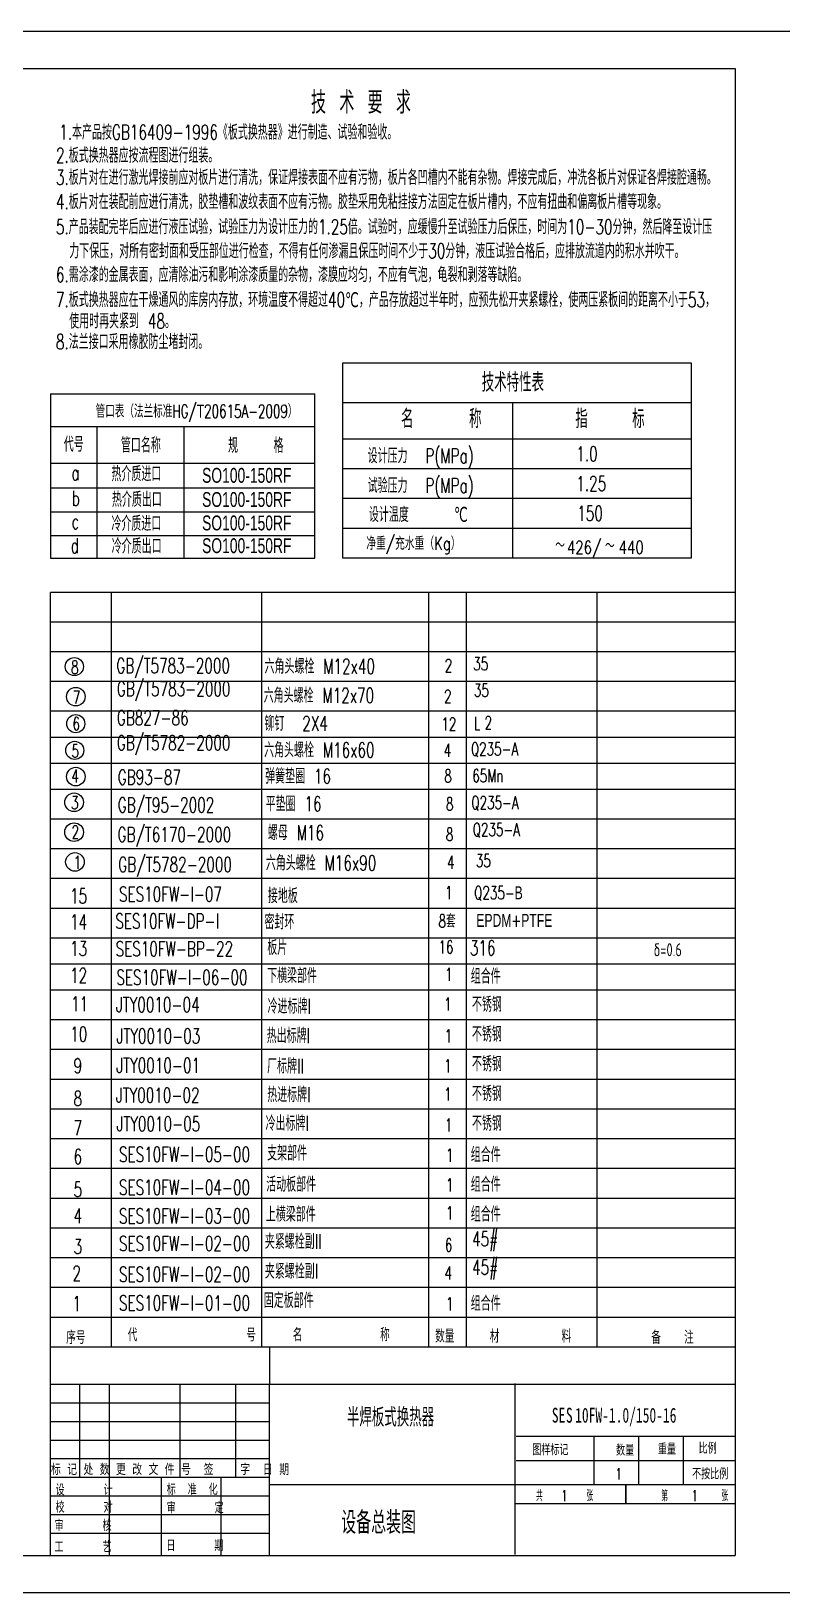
# Model space of a CAD drawing. Header units: millimetres. Extents: x -394 to 6212, y -2458 to 809.
# Drawn here: x 5403.5 to 5605.3, y -1936.1 to -1516.1 of the extents above; entities that cross this region are included whole.
import ezdxf

# ---------------------------------------------------------------- set-up
doc = ezdxf.new("R2010")
doc.units = ezdxf.units.MM
doc.header["$PDSIZE"] = -5
doc.layers.get('0').update_dxf_attribs({"lineweight": 18})
doc.layers.get('DEFPOINTS').update_dxf_attribs({"lineweight": 18})
doc.layers.add('1', color=1, linetype='Continuous', lineweight=18, true_color=0xff0000)
doc.layers.add('2', color=2, linetype='Continuous', lineweight=18, true_color=0xffff00)
doc.styles.add('HZ', font='txt.shx', dxfattribs={"width": 0.67, "bigfont": 'hztxt.shx'})
doc.styles.get("Standard").update_dxf_attribs({"font": 'txt.shx', "bigfont": 'gbcbig.shx'})
doc.styles.add('标准', font='', dxfattribs={"width": 0.667})
doc.styles.get('标准').set_extended_font_data('宋体')

msp = doc.modelspace()

# ---------------------------------------------------------------- linework, layer by layer
for p, q in [((5424.56342, -1925.97212), (5424.56342, -1879.97212)), ((5554.88893, -1906.97212), (5554.88893, -1893.97212)), ((5566.88893, -1906.97212), (5566.88893, -1893.97212)), ((5578.88893, -1906.97212), (5578.88893, -1893.97212)), ((5533.88893, -1900.44813), (5592.74256, -1900.44813)), ((5533.88893, -1900.44813), (5592.74256, -1900.44813)), ((5438.56342, -1925.97212), (5438.56342, -1904.97212)), ((5454.56342, -1925.97212), (5454.56342, -1904.97212)), ((5408.68019, -1909.97212), (5467.56342, -1909.97212)), ((5533.63631, -1906.97212), (5592.74256, -1906.97212)), ((5563.38893, -1906.97212), (5563.38893, -1912.08254)), ((5563.38893, -1911.97212), (5563.38893, -1906.97212)), ((5408.68019, -1914.97212), (5467.56342, -1914.97212)), ((5408.68019, -1920.02401), (5467.56342, -1920.02401))]:
    msp.add_line(p, q)
at = {"layer": '1'}
for p, q in [((5033.74256, -1526.0524), (5592.74256, -1526.0524)), ((5592.74256, -1526.0524), (5592.74256, -1926.0524)), ((5487.31136, -1605.22175), (5580.96016, -1605.22175)), ((5487.31136, -1657.76432), (5487.31136, -1605.22175)), ((5580.96016, -1605.22175), (5580.96016, -1657.76432)), ((5408.68019, -1613.597), (5479.73088, -1613.597)), ((5408.68019, -1613.597), (5408.68019, -1657.77514)), ((5479.73088, -1657.77514), (5479.73088, -1613.597)), ((5487.31136, -1615.92143), (5580.96016, -1615.92143)), ((5408.68019, -1657.77514), (5479.73088, -1657.77514)), ((5580.96016, -1657.76432), (5487.31136, -1657.76432)), ((5592.74256, -1666.97212), (5408.68019, -1666.97212)), ((5408.68019, -1925.97212), (5408.68019, -1666.97212)), ((5408.68019, -1879.97212), (5592.80492, -1879.97212)), ((5467.56342, -1925.97212), (5467.56342, -1879.97212)), ((5533.63631, -1925.7682), (5533.63631, -1879.7682)), ((5533.88893, -1893.97212), (5592.74256, -1893.97212)), ((5408.68019, -1904.97212), (5467.56342, -1904.97212)), ((5467.56342, -1906.97212), (5533.63631, -1906.97212)), ((5533.82678, -1912.08254), (5592.6739, -1912.08254)), ((5033.74256, -1926.0524), (5592.74256, -1926.0524))]:
    msp.add_line(p, q, dxfattribs=at)
at = {"layer": '2'}
for p, q in [((5023.74256, -1516.0524), (5617.74256, -1516.0524)), ((5533.01775, -1657.76432), (5533.01775, -1615.92143)), ((5408.68019, -1622.37949), (5479.73088, -1622.37949)), ((5421.24934, -1657.77514), (5421.24934, -1622.37949)), ((5444.67594, -1657.77514), (5444.67594, -1622.37949)), ((5580.96016, -1625.76432), (5487.31136, -1625.76432)), ((5408.68019, -1632.20192), (5479.73088, -1632.20192)), ((5580.96016, -1633.76432), (5487.31136, -1633.76432)), ((5408.68019, -1638.85938), (5479.73088, -1638.85938)), ((5580.96016, -1641.76432), (5487.31136, -1641.76432)), ((5408.68019, -1645.35297), (5479.73088, -1645.35297)), ((5408.68019, -1651.65821), (5479.73088, -1651.65821)), ((5592.74256, -1674.97212), (5408.68019, -1674.97212)), ((5592.74256, -1682.97212), (5408.68019, -1682.97212)), ((5592.74256, -1690.97212), (5408.68019, -1690.97212)), ((5592.80492, -1698.97212), (5408.68019, -1698.97212)), ((5416.56342, -1904.97212), (5416.56342, -1879.97212)), ((5443.56342, -1904.97212), (5443.56342, -1879.97212)), ((5458.56342, -1904.97212), (5458.56342, -1879.97212)), ((5408.68019, -1884.97212), (5467.56342, -1884.97212)), ((5408.68019, -1884.97212), (5467.56342, -1884.97212)), ((5408.68019, -1884.97212), (5467.56342, -1884.97212)), ((5408.68019, -1884.97212), (5467.56342, -1884.97212)), ((5408.68019, -1884.97212), (5467.56342, -1884.97212)), ((5408.68019, -1884.97212), (5467.56342, -1884.97212)), ((5408.68019, -1884.97212), (5467.56342, -1884.97212)), ((5408.68019, -1884.97212), (5467.56342, -1884.97212)), ((5412.80492, -1884.97212), (5467.56342, -1884.97212)), ((5408.68019, -1889.97212), (5467.56342, -1889.97212)), ((5408.68019, -1889.97212), (5467.56342, -1889.97212)), ((5408.68019, -1889.97212), (5467.56342, -1889.97212)), ((5408.68019, -1894.97212), (5467.56342, -1894.97212)), ((5408.68019, -1899.97212), (5467.56342, -1899.97212)), ((5617.74256, -1936.0524), (4414.74256, -1936.0524))]:
    msp.add_line(p, q, dxfattribs=at)
at = {"layer": '2', "linetype": 'ByBlock', "ltscale": 0.5}
msp.add_line((5580.96016, -1649.76432), (5487.31136, -1649.76432), dxfattribs=at)
at = {"layer": '2', "ltscale": 20}
for p, q in [((5425.04669, -1666.97212), (5425.04669, -1782.97212)), ((5592.80492, -1705.97212), (5408.68019, -1705.97212)), ((5592.80492, -1712.97212), (5408.68019, -1712.97212)), ((5592.80492, -1719.97212), (5408.68019, -1719.97212)), ((5592.80492, -1727.97212), (5408.68019, -1727.97212)), ((5592.80492, -1735.97212), (5408.68019, -1735.97212)), ((5592.80492, -1743.97212), (5408.68019, -1743.97212)), ((5592.80492, -1751.97212), (5408.68019, -1751.97212)), ((5592.80492, -1759.97212), (5408.68019, -1759.97212)), ((5592.80492, -1789.97212), (5408.68019, -1789.97212)), ((5592.80492, -1797.97212), (5408.68019, -1797.97212)), ((5592.80492, -1805.97212), (5408.68019, -1805.97212)), ((5592.80492, -1813.97212), (5408.68019, -1813.97212))]:
    msp.add_line(p, q, dxfattribs=at)
at = {"layer": '2', "linetype": 'Continuous'}
for p, q in [((5465.40334, -1666.97212), (5465.40334, -1869.97212)), ((5510.30842, -1666.97212), (5510.30842, -1869.97212)), ((5520.48195, -1666.97212), (5520.48195, -1869.97212)), ((5555.57197, -1666.97212), (5555.57197, -1869.99864)), ((5425.04669, -1763.97212), (5425.04669, -1869.97212)), ((5592.80492, -1766.97212), (5408.68019, -1766.97212)), ((5592.80492, -1766.97212), (5408.68019, -1766.97212)), ((5555.57197, -1765.97212), (5555.57197, -1869.99864)), ((5555.57197, -1765.97212), (5555.57197, -1869.99864)), ((5592.80492, -1773.97212), (5408.68019, -1773.97212)), ((5592.80492, -1781.97212), (5408.68019, -1781.97212)), ((5592.80492, -1821.97212), (5408.68019, -1821.97212)), ((5592.80492, -1829.97212), (5408.68019, -1829.97212)), ((5592.80492, -1837.97212), (5408.68019, -1837.97212)), ((5592.80492, -1845.97212), (5408.68019, -1845.97212)), ((5592.80492, -1853.97212), (5408.68019, -1853.97212)), ((5592.80492, -1861.97212), (5408.68019, -1861.97212)), ((5592.80492, -1869.97212), (5408.68019, -1869.97212)), ((5467.56342, -1869.97212), (5467.56342, -1879.97212))]:
    msp.add_line(p, q, dxfattribs=at)
at = {"layer": '2', "ltscale": 20}
for centre, radius in [((5415.11742, -1686.94334), 2.436), ((5415.50746, -1695.03086), 2.5), ((5415.50071, -1702.29386), 2.436), ((5415.22971, -1709.4772), 2.436), ((5415.50746, -1716.53658), 2.5), ((5415.05302, -1723.44178), 2.5), ((5415.05302, -1731.47134), 2.5), ((5415.27437, -1739.48381), 2.5)]:
    msp.add_circle(centre, radius, dxfattribs=at)
at = {"layer": 'DEFPOINTS', "color": 0, "linetype": 'ByBlock'}
msp.add_point((5592.74256, -1895.4524), dxfattribs=at)
msp.add_point((5592.74256, -1895.4524), dxfattribs=at)
msp.add_point((5592.74256, -1895.4524), dxfattribs=at)
msp.add_point((5592.74256, -1895.4524), dxfattribs=at)

# ---------------------------------------------------------------- texts
at = {"width": 0.67}
for s, p in [('SES10FW-I-07', (5427.10966, -1750.14211)), ('SES10FW-DP-I', (5426.12037, -1757.39672)), ('SES10FW-BP-22', (5426.20647, -1764.85814)), ('SES10FW-I-06-00', (5426.42023, -1772.53561)), ('JTY0010-04', (5426.3009, -1779.86596)), ('JTY0010-03', (5426.46029, -1788.30346)), ('JTY0010-01', (5426.4073, -1796.18855)), ('JTY0010-02', (5426.26726, -1804.20326)), ('JTY0010-05', (5426.45313, -1811.91428)), ('SES10FW-I-05-00', (5427.10966, -1820.14211)), ('SES10FW-I-04-00', (5427.10966, -1828.99261)), ('SES10FW-I-03-00', (5427.10966, -1836.70061)), ('SES10FW-I-02-00', (5427.10966, -1844.12361)), ('SES10FW-I-02-00', (5427.10966, -1852.40311)), ('SES10FW-I-01-00', (5427.10966, -1860.11161))]:
    msp.add_text(s, height=4, dxfattribs=at).set_placement(p)
for s, height, style, width, p in [('半焊板式换热器', 5, 'HZ', 0.67, (5488.37758, -1891.34692)), ('SE', 4, '标准', 0.667, (5543.46279, -1890.29424)), ('S', 4, '标准', 0.667, (5547.25728, -1890.29424)), ('10FW-1.0/150-16', 4, '标准', 0.667, (5549.74328, -1890.29424)), ('图样标记      ', 3, 'HZ', 0.6, (5538.21491, -1899.05726)), ('       数量     ', 3, 'HZ', 0.6, (5548.52145, -1899.19118)), ('      重量      ', 3, 'HZ', 0.6, (5561.51454, -1898.88596)), ('  比例', 3, 'HZ', 0.6, (5579.72226, -1898.66364)), ('标 记 处 数 更 改 文 件 号  签   字  日 期', 3, 'HZ', 0.65, (5408.83138, -1904.38886)), ('1', 3, 'HZ', 0.6, (5560.66382, -1905.55992)), ('不按比例', 3, 'HZ', 0.6, (5581.17173, -1905.55435)), ('设      计', 3, 'HZ', 0.6, (5410.07044, -1909.85675)), ('标  准  化', 3, 'HZ', 0.6, (5439.94534, -1909.71942)), ('共    1    张              第     1     张', 3, 'HZ', 0.45, (5539.20589, -1911.42518)), ('校      对', 3, 'HZ', 0.6, (5410.07044, -1914.51268)), ('审      定', 3, 'HZ', 0.6, (5439.94534, -1914.65162)), ('审      核', 3, 'HZ', 0.6, (5409.79386, -1919.44488)), ('工      艺', 3, 'HZ', 0.6, (5409.77544, -1925.20587)), ('日      期', 3, 'HZ', 0.6, (5439.84502, -1924.8515))]:
    msp.add_text(s, height=height, dxfattribs=dict(style=style, width=width)).set_placement(p)
at = {"layer": '2', "linetype": 'ByBlock', "ltscale": 0.5, "style": 'HZ', "width": 0.75}
for s, p in [('净重/充水重（Kg）', (5493.5974, -1655.55856)), ('～', (5544.37844, -1656.02721)), ('426/  440', (5547.51931, -1656.62417)), ('～', (5557.76066, -1656.17392))]:
    msp.add_text(s, height=3.5, dxfattribs=at).set_placement(p)
at = {"layer": '2', "style": 'HZ', "width": 0.67}
msp.add_text('设备总装图', height=6, dxfattribs=at).set_placement((5486.85095, -1920.18739))
at = {"layer": '2', "ltscale": 20, "attachment_point": 7, "style": 'HZ'}
for s, insert, char_height, width in [('\\T1;技 术 要 求', (5478.74754, -1538.2344), 6, 42.21), ('\\T1;8', (5414.25342, -1688.85684), 3.5, 3.35), ('\\T1;2', (5514.68488, -1688.4134), 3.5, 3.35), ('\\T1;35', (5522.33627, -1687.94449), 3.5, 6.7), ('\\T1;35', (5522.53994, -1695.08096), 3.5, 6.7), ('\\T1;7', (5414.68995, -1696.97925), 3.5, 3.35), ('\\T1;2', (5514.50493, -1696.72515), 3.5, 3.35), ('\\T1;6', (5414.61571, -1704.06036), 3.5, 3.35), ('\\T1;12', (5513.77676, -1704.13624), 3.5, 6.7), ('\\T1;L', (5522.55048, -1703.92062), 3.5, 2.8475), ('\\T1;2', (5525.39975, -1703.81141), 3.5, 3.35), ('\\T1;5', (5414.36571, -1711.3907), 3.5, 3.35), ('\\T1;4', (5514.38495, -1711.17354), 3.5, 3.35), ('\\T1;Q235-A', (5521.72527, -1711.18644), 3.5, 21.105), ('\\T1;4', (5414.34605, -1718.14136), 3.5, 3.35), ('\\T1;弹簧垫圈 16', (5466.41216, -1718.42479), 4, 27.7571429), ('\\T1;8', (5514.57625, -1718.08651), 3.5, 3.35), ('\\T1;65Mn', (5522.09478, -1718.049), 3.5, 14.74), ('\\T1;3', (5414.22706, -1725.31138), 3.5, 3.35), ('\\T1;平垫圈 16', (5466.55086, -1725.84923), 4, 23.7371429), ('\\T1;Q235-A', (5521.84351, -1725.60834), 3.5, 21.105), ('\\T1;8', (5515.0202, -1725.62094), 3.5, 3.35), ('\\T1;2', (5414.38579, -1733.17144), 3.5, 3.35), ('\\T1;螺母 M16', (5467.12854, -1733.62999), 4, 24.3114286), ('\\T1;8', (5514.9862, -1733.83975), 3.5, 3.35), ('\\T1;Q235-A', (5522.22344, -1732.86716), 3.5, 21.105), ('\\T1;1', (5414.94227, -1741.34776), 3.5, 3.35), ('\\T1;4', (5515.29638, -1741.3434), 3.5, 3.35), ('\\T1;35', (5523.05578, -1740.8924), 3.5, 6.7), ('接地板', (5467.14511, -1750.58334), 4, 12.06), ('Q235-{\\fArial|b0|i0|c0|p32;B}', (5522.60447, -1749.8687), 3.5, 21.105), ('\\T1;密封环', (5466.21548, -1757.61648), 4, 12.06), ('8套', (5513.01575, -1757.12173), 3.5, 10.05), ('板片  ', (5466.98184, -1764.52528), 4, 26.4171429), ('16', (5513.01575, -1764.12173), 3.5, 10.05)]:
    msp.add_mtext(s, dxfattribs=dict(at, insert=insert, char_height=char_height, width=width))
at = {"layer": '2'}
for s, insert, char_height, width, attachment_point, style in [('\\T1;1.本产品按GB16409-1996《板式换热器》进行制造、试验和验收。', (5411.05848, -1545.24621), 4, 141.8890659, 7, 'HZ'), ('\\T1;2.板式换热器应按流程图进行组装。', (5410.17689, -1551.45568), 4, 66.3855879, 7, 'HZ'), ('\\T1;3.板片对在进行激光焊接前应对板片进行清洗，保证焊接表面不应有污物，板片各凹槽内不能有杂物。焊接完成后，冲洗各板片对保证各焊接腔通畅。 ', (5410.17689, -1557.5006), 4, 271.872011, 7, 'HZ'), ('\\T1;4.板片对在装配前应进行清洗，胶垫槽和波纹表面不应有污物。胶垫采用免粘挂接方法固定在板片槽内，不应有扭曲和偏离板片槽等现象。', (5410.18697, -1564.02432), 4, 247.2082802, 7, 'HZ'), ('\\T1;5.产品装配完毕后应进行液压试验，试验压力为设计压力的1.25倍。试验时，应缓慢升至试验压力后保压，时间为10-30分钟，然后降至设计压', (5410.16401, -1570.77962), 4, 268.5794396, 7, 'HZ'), ('\\T1;力下保压，对所有密封面和受压部位进行检查，不得有任何渗漏且保压时间不少于30分钟，液压试验合格后，应排放流道内的积水并吹干。', (5413.76383, -1577.27312), 4, 249.4652967, 7, 'HZ'), ('\\T1;6.需涂漆的金属表面，应清除油污和影响涂漆质量的杂物，漆膜应均匀，不应有气泡，龟裂和剥落等缺陷。', (5410.17424, -1583.66218), 4, 190.266011, 7, 'HZ'), ('7.板式换热器应在干燥通风的库房内存放，环境温度不得超过40℃，产品存放超过半年时，应预先松开夹紧螺栓，使两压紧板间的距离不小于53，', (5410.18351, -1590.39105), 4, 270.4535989, 7, 'HZ'), ('使用时再夹紧到 48。', (5413.74314, -1596.03828), 4, 43.5529451, 7, 'HZ'), ('\\T1;8.法兰接口采用橡胶防尘堵封闭。', (5410.16769, -1601.58469), 4, 61.9635879, 7, 'HZ'), ('\\T1;技术特性表', (5524.61845, -1612.99994), 5, 25.125, 7, 'HZ'), ('管口表（法兰标准HG/{\\fArial|b0|i0|c0|p32;T}20615A-2009）', (5420.83538, -1616.50148), 3.5, 54.0663866, 1, 'HZ'), ('\\T1;名     称 ', (5502.93398, -1622.80913), 5, 40.2, 7, 'HZ'), ('\\T1; 指    标 ', (5546.79729, -1622.80913), 5, 40.28375, 7, 'HZ'), ('\\T1;代号', (5412.28032, -1629.14695), 4, 8.04, 7, 'HZ'), ('\\T1;管口名称', (5427.63118, -1629.38472), 4, 16.08, 7, 'HZ'), ('\\T1;规    格', (5456.44585, -1629.47023), 4, 24.187, 7, 'HZ'), ('\\T1;设计压力  P(MPa)', (5493.96744, -1633.57553), 4, 48.91, 7, 'HZ'), ('\\T1;热介质进口', (5425.1044, -1637.13709), 4, 20.167, 7, 'HZ'), ('{\\fArial|b0|i0|c0|p32;SO100-150RF}', (5449.4571, -1637.56255), 4, 49.1971429, 7, '标准'), ('\\T1;a', (5414.32969, -1636.81247), 4, 6.7957143, 7, 'HZ'), ('\\T1;试验压力  P(MPa)', (5493.96744, -1641.57553), 4, 48.91, 7, 'HZ'), ('\\T1;b', (5414.43922, -1643.69209), 4, 8.7291429, 7, 'HZ'), ('\\T1;热介质出口', (5425.2205, -1644.0155), 4, 20.1, 7, 'HZ'), ('{\\fArial|b0|i0|c0|p32;SO100-150RF}', (5449.4571, -1644.05613), 4, 49.1971429, 7, '标准'), ('\\T1;冷介质进口', (5425.08545, -1650.48575), 4, 20.167, 7, 'HZ'), ('{\\fArial|b0|i0|c0|p32;SO100-150RF}', (5449.4571, -1650.36137), 4, 49.1971429, 7, '标准'), ('\\T1;设计温度', (5494.30014, -1648.06193), 4, 16.08, 7, 'HZ'), ('\\T1;℃', (5517.19, -1648.07432), 4, 3.9272308, 7, 'HZ'), ('\\T1;c', (5414.37423, -1649.93889), 4, 10.6242857, 7, 'HZ'), ('\\T1;d', (5414.15157, -1656.41509), 4, 6.8914286, 7, 'HZ'), ('\\T1;冷介质出口', (5425.15956, -1656.56101), 4, 20.1, 7, 'HZ'), ('{\\fArial|b0|i0|c0|p32;SO100-150RF}', (5449.4571, -1656.4783), 4, 49.1971429, 7, '标准'), ('{\\fArial|b0|i0|c0|p32;EPDM}+{\\fArial|b0|i0|c0|p32;PTFE}', (5523.15576, -1756.94518), 3.5, 21.105, 7, 'HZ')]:
    msp.add_mtext(s, dxfattribs=dict(at, insert=insert, char_height=char_height, width=width, attachment_point=attachment_point, style=style))
at = {"layer": '2', "char_height": 4, "attachment_point": 7}
for s, insert, width in [('\\W0.67;1.0', (5550.04135, -1631.71767), 9.5714286), ('\\W0.67;1.25', (5550.04135, -1639.71767), 13.4), ('\\W0.67;150', (5550.30125, -1647.71767), 11.4857143), ('\\T1;{\\W0.67;GB/T5783-2000}', (5426.40332, -1690.03267), 50.92), ('\\T1;{\\W0.67;GB/T5783-2000}', (5426.53845, -1696.25546), 50.92), ('\\T1;{\\W0.67;GB827-86}', (5426.5469, -1702.73436), 32.16), ('\\T1;{\\W0.67;GB/T5782-2000}', (5426.53256, -1710.79363), 50.92), ('\\T1;{\\W0.67;GB93-87}', (5426.77488, -1718.71114), 28.3314286), ('\\T1;{\\W0.67;GB/T95-2002}', (5426.77488, -1727.49914), 43.2628571), ('\\T1;{\\W0.67;GB/T6170-2000}', (5426.73385, -1735.44211), 50.92), ('\\T1;{\\W0.67;GB/T5782-2000}', (5426.9291, -1743.49173), 50.92), ('\\W0.67;15', (5413.9617, -1750.63142), 7.6571429), ('\\T1;{\\W0.67;14}', (5413.9617, -1757.63142), 7.6571429), ('\\T1;{\\W0.67;13}', (5413.9617, -1764.77259), 7.6571429)]:
    msp.add_mtext(s, dxfattribs=dict(at, insert=insert, width=width))
at = {"layer": '2', "linetype": 'Continuous', "attachment_point": 7, "style": 'HZ'}
for s, insert, char_height, width in [('\\T1;六角头螺栓 M12x40', (5466.24132, -1688.9038), 4, 48.8812857), ('\\T1;六角头螺栓 M12x70', (5466.01671, -1696.73652), 4, 48.8812857), ('\\T1;铆钉  2X4', (5466.24061, -1704.2478), 4, 27.5657143), ('\\T1;六角头螺栓 M16x60', (5466.12902, -1711.4192), 4, 48.8812857), ('\\T1;六角头螺栓 M16x90', (5466.59969, -1741.80115), 4, 48.8812857), ('\\T1;1', (5514.77727, -1749.46168), 3.5, 3.35), ('316', (5521.44167, -1764.60839), 4, 11.4857143), ('\\T1;12', (5413.9617, -1772.00162), 4, 7.6571429), ('\\T1;下横梁部件', (5466.9353, -1772.09776), 4, 20.1), ('\\T1;1', (5514.77727, -1771.46168), 3.5, 3.35), ('\\T1;组合件', (5521.68444, -1772.2141), 4, 12.06), ('\\T1;11', (5414.23433, -1779.65381), 4, 7.6571429), ('\\T1;冷进标牌I', (5467.06362, -1780.31411), 4, 17.7454286), ('\\T1;1', (5514.4969, -1779.46168), 3.5, 3.35), ('\\T1;不锈钢', (5522.00073, -1779.81561), 4, 12.127), ('\\T1;10', (5414.00245, -1787.81185), 4, 7.6571429), ('\\T1;热出标牌I', (5466.82987, -1788.22823), 4, 17.6784286), ('\\T1;1', (5514.66556, -1788.06979), 3.5, 3.35), ('\\T1;不锈钢', (5522.00073, -1787.81561), 4, 12.127), ('\\T1;9', (5414.90385, -1796.29725), 4, 3.8285714), ('\\T1;厂标牌II', (5466.92768, -1796.40918), 4, 15.1898571), ('\\T1;1', (5514.54354, -1796.10261), 3.5, 3.35), ('\\T1;不锈钢', (5522.00073, -1795.81561), 4, 12.127), ('\\T1;8', (5414.90385, -1805.11132), 4, 3.8285714), ('\\T1;热进标牌I', (5466.96779, -1804.11185), 4, 17.7454286), ('\\T1;1', (5514.49266, -1803.68936), 3.5, 3.35), ('\\T1;不锈钢', (5522.00073, -1803.81561), 4, 12.127), ('\\T1;7', (5414.90385, -1813.07243), 4, 3.8285714), ('\\T1;冷出标牌I', (5466.51732, -1811.81072), 4, 17.6784286), ('\\T1;1', (5514.70993, -1811.99676), 3.5, 3.35), ('\\T1;不锈钢', (5522.00073, -1811.81561), 4, 12.127), ('\\T1;6', (5414.90385, -1820.7492), 4, 3.8285714), ('\\T1;支架部件', (5466.94157, -1819.80636), 4, 16.08), ('\\T1;1', (5515.00108, -1820.12043), 3.5, 3.35), ('\\T1;组合件', (5521.68444, -1820.2141), 4, 12.06), ('\\T1;5', (5414.90385, -1829.56327), 4, 3.8285714), ('\\T1;活动板部件', (5466.69049, -1828.2231), 4, 20.1), ('\\T1;1', (5515.00108, -1828.16193), 3.5, 3.35), ('\\T1;组合件', (5521.68444, -1828.2141), 4, 12.06), ('\\T1;4', (5414.90385, -1836.67139), 4, 3.8285714), ('\\T1;上横梁部件', (5466.60508, -1836.26766), 4, 20.1), ('\\T1;1', (5515.00108, -1835.70043), 3.5, 3.35), ('\\T1;组合件', (5521.68444, -1836.2141), 4, 12.06), ('\\T1;夹紧螺栓副II', (5466.317, -1843.57332), 4, 23.2298571), ('\\T1;45#', (5522.02546, -1844.20091), 4, 11.6771429), ('\\T1;3', (5414.90385, -1844.91682), 4, 3.8285714), ('\\T1;6', (5514.72808, -1844.26335), 3.5, 3.35), ('\\T1;夹紧螺栓副I', (5466.317, -1851.57332), 4, 21.6984286), ('\\T1;45#', (5522.02547, -1851.82969), 4, 11.6771429), ('\\T1;2', (5414.61914, -1852.1258), 4, 3.8285714), ('\\T1;4', (5514.61894, -1851.7634), 3.5, 3.35), ('\\T1;1', (5414.61914, -1860.27037), 4, 3.8285714), ('\\T1;固定板部件', (5466.04907, -1859.44433), 4, 20.1), ('\\T1;组合件', (5521.68444, -1860.2141), 4, 12.06), ('\\T1;1', (5515.00108, -1860.11593), 3.5, 3.35), ('\\T1;代              号 ', (5429.48027, -1868.45117), 3.5, 59.7975), ('\\T1;名          称', (5473.82988, -1868.40317), 3.5, 42.21), ('\\T1;序号', (5412.93009, -1869.15084), 3.5, 7.035), ('\\T1;数量', (5512.11261, -1868.78122), 3.5, 7.035), ('\\T1;材        料', (5526.77069, -1868.83197), 3.5, 35.175), ('\\T1;备   注', (5570.1904, -1869.1333), 3.5, 17.7340625)]:
    msp.add_mtext(s, dxfattribs=dict(at, insert=insert, char_height=char_height, width=width))
at = {"layer": '2', "ltscale": 0.5, "insert": (5570.84446, -1764.85615), "char_height": 3.5, "width": 16.1663269, "attachment_point": 7, "style": 'HZ'}
msp.add_mtext('\\T1;δ=0.6', dxfattribs=at)

doc.saveas('drawing.dxf')
